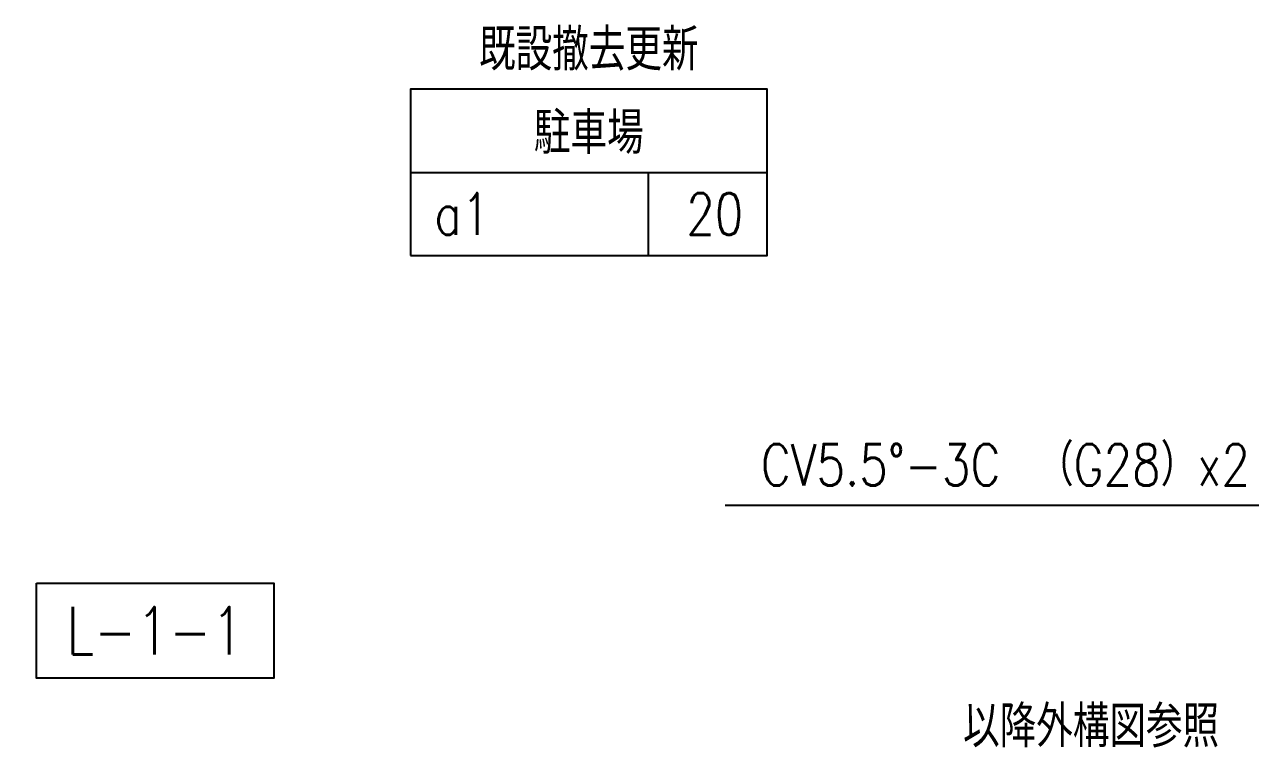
# Model space of a CAD drawing. Header units: millimetres. Extents: x 3999 to 176614, y 1464 to 57550.
# Drawn here: x 3999 to 14319, y 21647 to 27735 of the extents above; entities that cross this region are included whole.
import ezdxf
from ezdxf.enums import TextEntityAlignment as Align

# ---------------------------------------------------------------- set-up
doc = ezdxf.new("R2010")
doc.units = ezdxf.units.MM
doc.header["$LTSCALE"] = 0.2
doc.set_wipeout_variables(frame=1)
doc.layers.add('1_強調文字', color=4, linetype='Continuous')
doc.layers.add('1_文字', color=3, linetype='Continuous')
doc.styles.get("Standard").update_dxf_attribs({"font": 'simplex.shx', "width": 0.8, "bigfont": 'extfont2.shx'})

msp = doc.modelspace()

# ---------------------------------------------------------------- linework, layer by layer
at = {"layer": '1_文字', "lineweight": -3}
for p, q in [((7249, 26490), (10249, 26490)), ((9249, 26490), (9249, 25790))]:
    msp.add_line(p, q, dxfattribs=at)
at = {"layer": '1_文字'}
msp.add_line((9898, 23688), (15198, 23688), dxfattribs=at)
at = {"layer": '1_文字', "lineweight": -3}
msp.add_lwpolyline([(7249, 25790), (10249, 25790), (10249, 27190), (7249, 27190)], close=True, dxfattribs=at)

# ---------------------------------------------------------------- texts
at = {"layer": '1_文字', "lineweight": -3, "width": 0.8}
for s, p in [('既設撤去更新', (8749, 27540)), ('駐車場', (8749, 26840))]:
    msp.add_text(s, height=350, dxfattribs=at).set_placement(p, align=Align.MIDDLE)
for s, p in [('a1', (7449, 25965)), ('CV5.5°-3C\u3000（G28）x2', (10198, 23852)), ('以降外構図参照', (11899, 21649))]:
    msp.add_text(s, height=350, dxfattribs=at).set_placement(p)
msp.add_text('20', height=350, dxfattribs=at).set_placement((10049, 25965), align=Align.RIGHT)

# ---------------------------------------------------------------- wipeouts: each hides what was drawn before it
msp.add_wipeout([(3999, 23130), (6199, 23130), (6199, 22130), (3999, 22130)])

# ---------------------------------------------------------------- next in the draw order: linework, layer by layer
at = {"layer": '1_強調文字'}
msp.add_lwpolyline([(4099, 23030), (6099, 23030), (6099, 22230), (4099, 22230)], close=True, dxfattribs=at)

# ---------------------------------------------------------------- next in the draw order: texts
at = {"layer": '1_強調文字', "width": 0.8}
msp.add_text('L-1-1', height=400, dxfattribs=at).set_placement((5099, 22630), align=Align.MIDDLE_CENTER)

doc.saveas('drawing.dxf')
